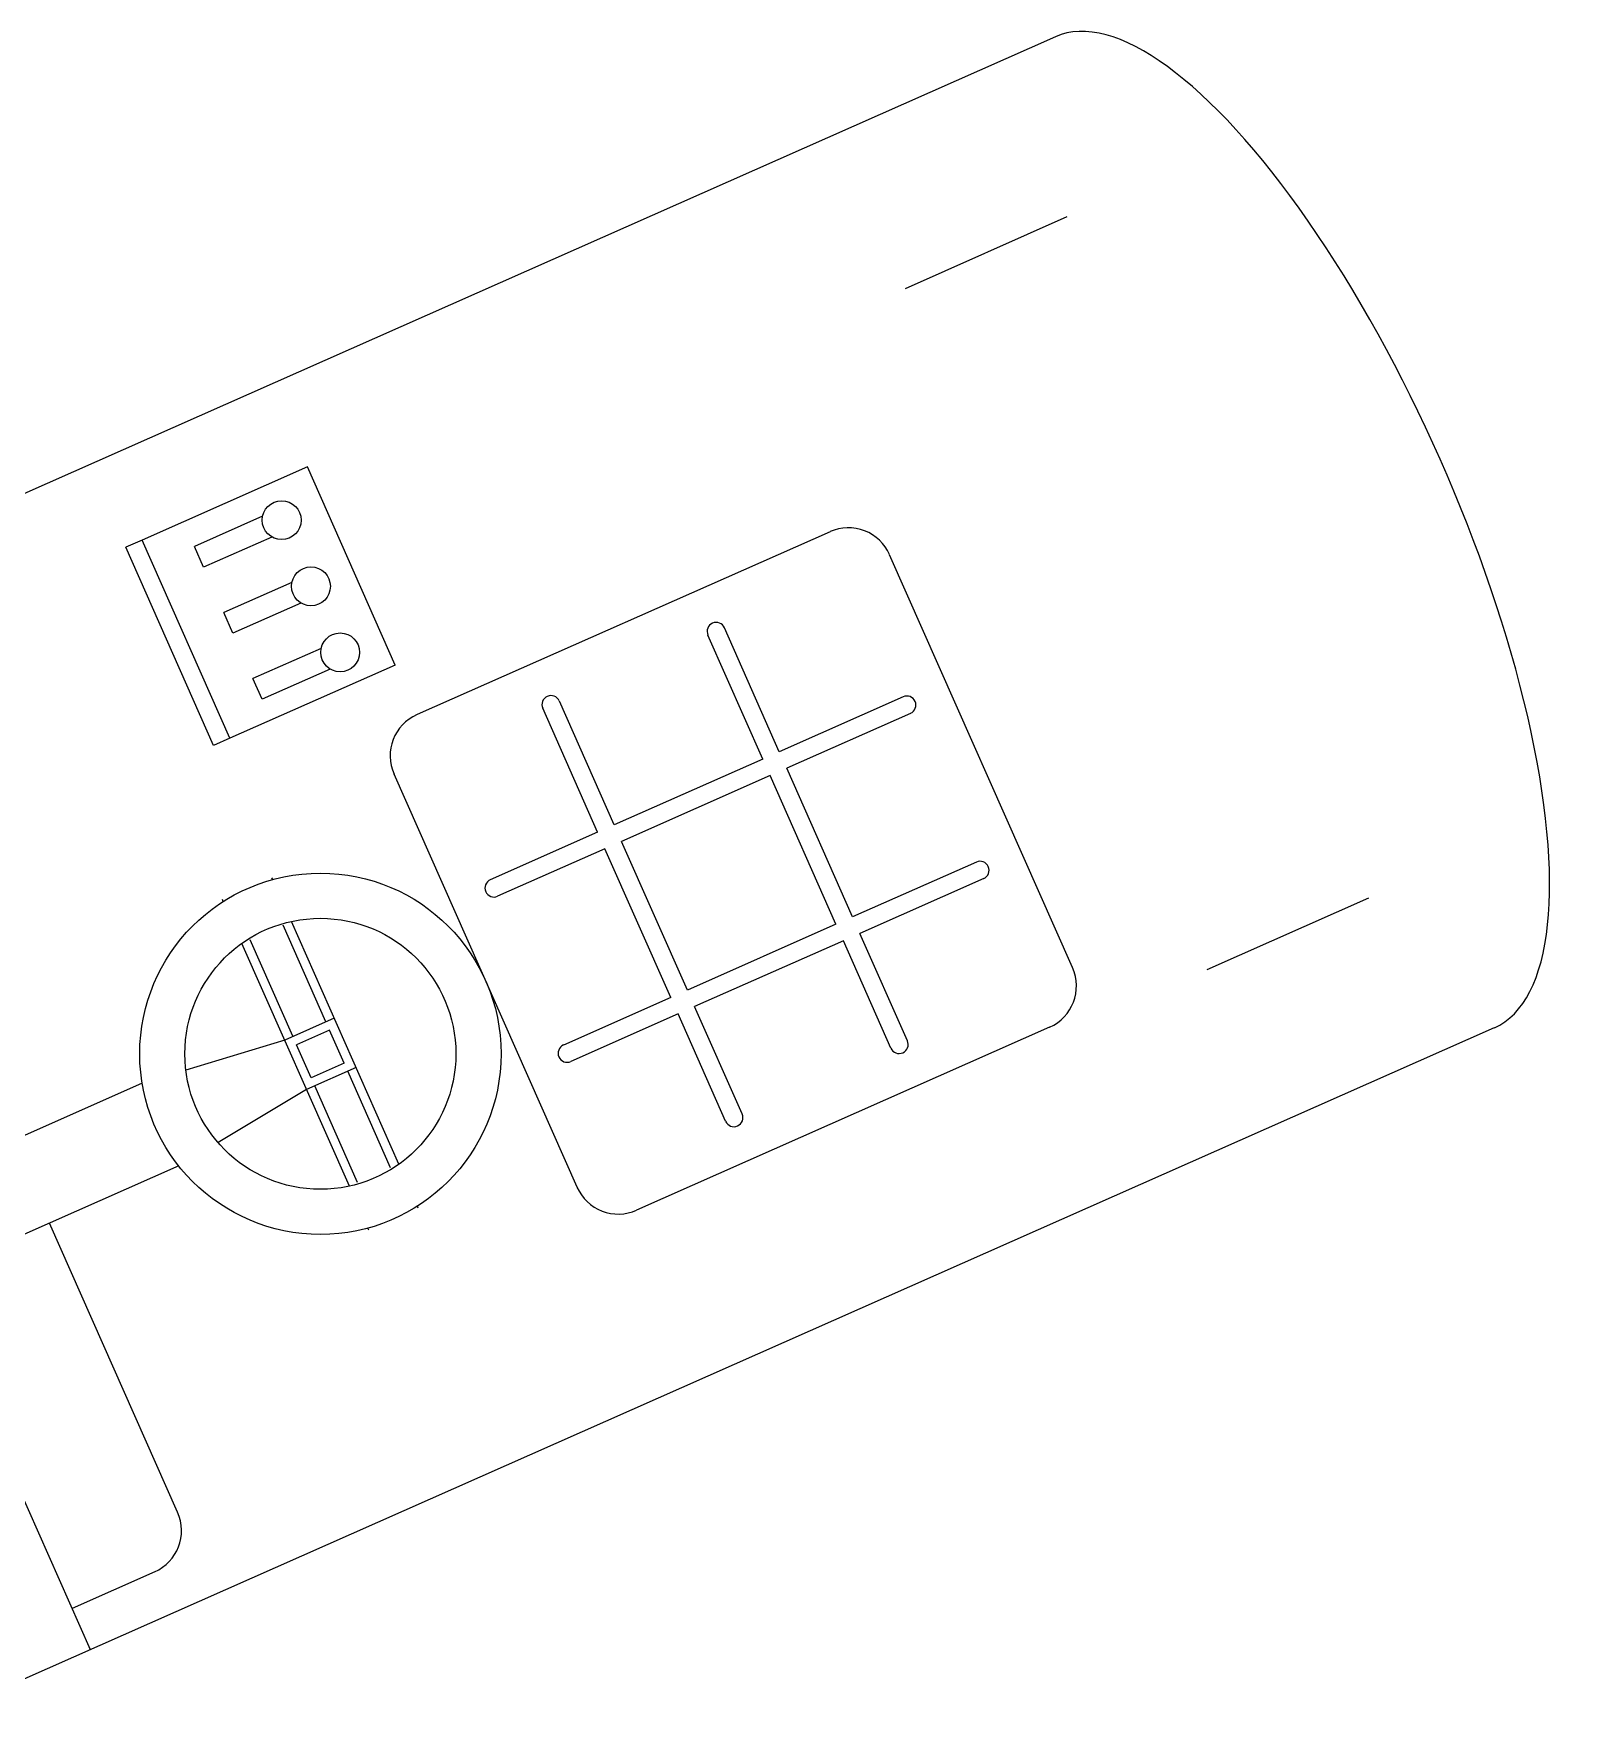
# Model space of a CAD drawing. Extents: x 3 to 114, y 126 to 173.
# Drawn here: x 83.65 to 85.08, y 167.832 to 169.372 of the extents above; entities that cross this region are included whole.
import ezdxf

# ---------------------------------------------------------------- set-up
doc = ezdxf.new("R2010")
doc.units = 0
doc.header["$LTSCALE"] = 0.02
doc.header["$MEASUREMENT"] = 0
doc.layers.add('A.enologiche', color=123, linetype='CONTINUOUS')

msp = doc.modelspace()

# ---------------------------------------------------------------- linework, layer by layer
at = {"layer": 'A.enologiche', "linetype": 'Continuous'}
for p, q in [((84.5913, 169.3687), (83.184, 168.7454)), ((84.6018, 169.2027), (84.4528, 169.1366)), ((83.9023, 168.9725), (83.7502, 168.9051)), ((83.9832, 168.79), (83.9023, 168.9725)), ((83.861, 168.927), (83.7983, 168.8992)), ((83.7502, 168.9051), (83.735, 168.8984)), ((83.831, 168.7226), (83.7502, 168.9051)), ((83.8695, 168.9079), (83.8067, 168.8802)), ((84.3838, 168.9128), (84.0034, 168.7443)), ((83.8158, 168.7158), (83.735, 168.8984)), ((83.8067, 168.8802), (83.7983, 168.8992)), ((84.6071, 168.5113), (84.4386, 168.8916)), ((83.888, 168.8661), (83.8253, 168.8383)), ((83.8964, 168.8471), (83.8337, 168.8193)), ((83.8337, 168.8193), (83.8253, 168.8383)), ((84.337, 168.7101), (84.2865, 168.8242)), ((84.3218, 168.7034), (84.2713, 168.8175)), ((83.7024, 167.883), (83.2981, 168.7959)), ((83.9149, 168.8052), (83.8522, 168.7775)), ((83.9832, 168.79), (83.831, 168.7226)), ((83.8607, 168.7584), (83.8522, 168.7775)), ((83.9234, 168.7862), (83.8607, 168.7584)), ((84.1697, 168.636), (84.1191, 168.7501)), ((84.1849, 168.6427), (84.1344, 168.7568)), ((84.4511, 168.7607), (84.337, 168.7101)), ((84.4579, 168.7454), (84.3438, 168.6949)), ((83.831, 168.7226), (83.8158, 168.7158)), ((84.3218, 168.7034), (84.1849, 168.6427)), ((84.1507, 168.3091), (83.9822, 168.6894)), ((84.3286, 168.6882), (84.1916, 168.6275)), ((84.3892, 168.5512), (84.3286, 168.6882)), ((84.4044, 168.558), (84.3438, 168.6949)), ((84.1697, 168.636), (84.0708, 168.5922)), ((84.2523, 168.4906), (84.1916, 168.6275)), ((84.1764, 168.6208), (84.0775, 168.577)), ((84.2371, 168.4838), (84.1764, 168.6208)), ((84.5185, 168.6085), (84.4044, 168.558)), ((83.8705, 168.5924), (83.8697, 168.5941)), ((84.5253, 168.5933), (84.4112, 168.5428)), ((83.8249, 168.5722), (83.8241, 168.5739)), ((84.8797, 168.5753), (84.7307, 168.5092)), ((83.9194, 168.4614), (83.88, 168.5504)), ((83.9867, 168.3302), (83.8876, 168.5538)), ((84.3892, 168.5512), (84.2523, 168.4906)), ((83.941, 168.31), (83.842, 168.5336)), ((83.889, 168.448), (83.8496, 168.5369)), ((84.396, 168.536), (84.259, 168.4754)), ((84.4398, 168.4371), (84.396, 168.536)), ((84.455, 168.4439), (84.4112, 168.5428)), ((84.2371, 168.4838), (84.1382, 168.44)), ((84.3028, 168.3765), (84.259, 168.4754)), ((84.9956, 168.4559), (83.5883, 167.8325)), ((83.927, 168.4648), (83.8814, 168.4446)), ((84.2438, 168.4686), (84.1449, 168.4248)), ((84.5859, 168.4564), (84.2056, 168.2879)), ((84.2876, 168.3697), (84.2438, 168.4686)), ((83.8814, 168.4446), (83.7904, 168.4169)), ((83.9228, 168.4538), (83.8924, 168.4403)), ((83.9058, 168.4099), (83.8924, 168.4403)), ((83.9363, 168.4234), (83.9228, 168.4538)), ((83.9363, 168.4234), (83.9058, 168.4099)), ((83.9472, 168.4192), (83.9016, 168.3989)), ((83.979, 168.3268), (83.9396, 168.4158)), ((83.7502, 168.4047), (83.5171, 168.3014)), ((83.9016, 168.3989), (83.82, 168.3502)), ((83.9486, 168.3133), (83.9092, 168.4023)), ((83.7838, 168.3286), (83.5508, 168.2254)), ((84.0045, 168.2898), (84.0038, 168.2916)), ((83.7828, 168.0097), (83.6649, 168.2759)), ((83.9589, 168.2696), (83.9581, 168.2713)), ((83.7617, 167.9548), (83.6856, 167.9211))]:
    msp.add_line(p, q, dxfattribs=at)
for centre, radius in [((83.8786, 168.9234), 0.0179), ((83.9056, 168.8625), 0.0179), ((83.9325, 168.8016), 0.0179), ((83.9143, 168.4319), 0.1664), ((83.9143, 168.4319), 0.1248)]:
    msp.add_circle(centre, radius, dxfattribs=at)
for centre, radius, start, end in [((84.4006, 168.8748), 0.0416, 23.891, 113.891), ((84.2789, 168.8209), 0.00832, 23.891, 203.891), ((84.1267, 168.7535), 0.00832, 23.891, 203.891), ((84.4545, 168.7531), 0.00832, 293.891, 113.891), ((84.0202, 168.7063), 0.0416, 113.891, 203.891), ((84.5219, 168.6009), 0.00832, 293.891, 113.891), ((84.0742, 168.5846), 0.00832, 113.891, 293.891), ((84.5691, 168.4944), 0.0416, 293.891, 23.891), ((84.1416, 168.4324), 0.00832, 113.891, 293.891), ((84.4474, 168.4405), 0.00832, 203.891, 23.891), ((84.2952, 168.3731), 0.00832, 203.891, 23.891), ((84.1887, 168.3259), 0.0416, 203.891, 293.891), ((83.7448, 167.9928), 0.0416, 293.891, 23.891)]:
    msp.add_arc(centre, radius, start, end, dxfattribs=at)
msp.add_ellipse((84.7935, 168.9123), major_axis=(0.2022, -0.4564), ratio=0.333333, start_param=0, end_param=3.141593, dxfattribs=at)

doc.saveas('drawing.dxf')
